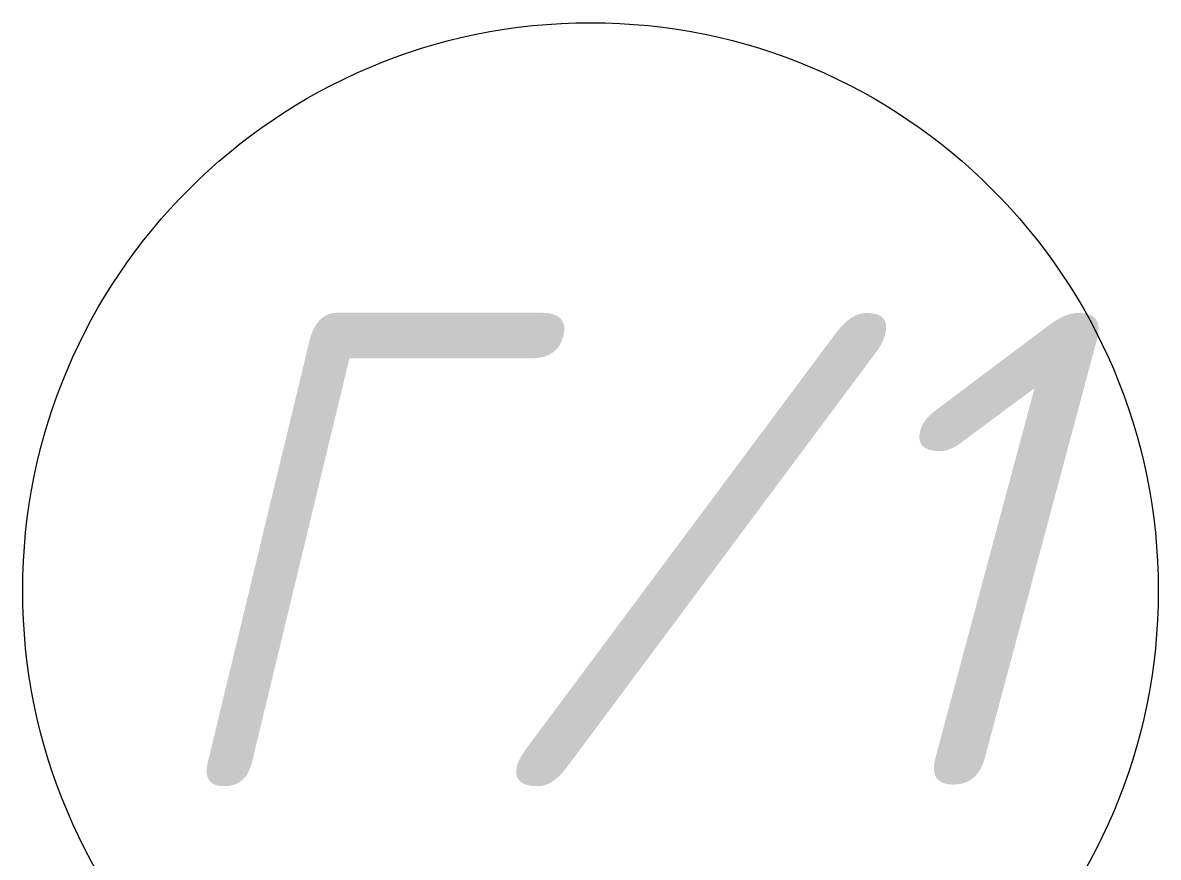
# Model space of a CAD drawing. Header units: millimetres. Extents: x 5993 to 95364, y 94667 to 143522.
# Drawn here: x 40760 to 41444, y 114722 to 115224 of the extents above; entities that cross this region are included whole.
import ezdxf

# ---------------------------------------------------------------- set-up
doc = ezdxf.new("R2010")
doc.units = ezdxf.units.MM
doc.layers.add('S-GRID-____-IDEN', color=7, linetype='Continuous', lineweight=9)
doc.styles.add('ISOCPEUR_I', font='isocpeui.ttf', dxfattribs={"height": 300})

# ---------------------------------------------------------------- blocks, each defined once
blk = doc.blocks.new('Ось сетки - Круг_Ø6_00__ISO-2_5_0_9K_-25732049-АР1_План отверстий 2 этажа в осях 1-64_А-ГГ')
at = {"layer": 'S-GRID-____-IDEN'}
blk.add_circle((0, 0), 3, dxfattribs=at)

msp = doc.modelspace()

# ---------------------------------------------------------------- block references
at = {"layer": 'S-GRID-____-IDEN', "xscale": 113.929722309601, "yscale": 113.929722309601, "zscale": 113.929722309601, "rotation": 269.9999999999996}
msp.add_blockref('Ось сетки - Круг_Ø6_00__ISO-2_5_0_9K_-25732049-АР1_План отверстий 2 этажа в осях 1-64_А-ГГ', (41102.18, 114882.15), dxfattribs=at)

# ---------------------------------------------------------------- texts
at = {"layer": 'S-GRID-____-IDEN', "attachment_point": 1, "style": 'ISOCPEUR_I'}
for s, insert, char_height, width in [('\\fISOCPEUR|b0|i1|c204|p34|;\\W.9;Г', (40838.28, 115049.21), 284.8243, 230.1668), ('/1', (41028.19, 115049.21), 284.824, 394.5717)]:
    msp.add_mtext(s, dxfattribs=dict(at, insert=insert, char_height=char_height, width=width))

doc.saveas('drawing.dxf')
